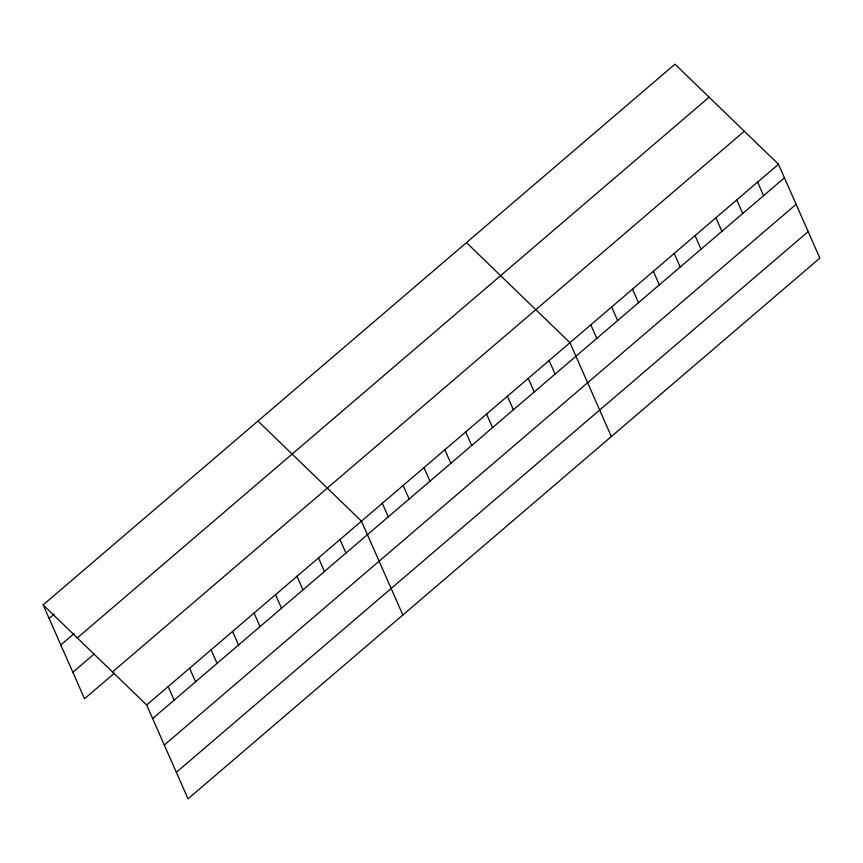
<?xml version="1.0" encoding="UTF-8"?>
<svg xmlns="http://www.w3.org/2000/svg" width="863" height="863" viewBox="0 0 863 863"><rect width="100%" height="100%" fill="white"/><g stroke="black" fill="none" stroke-linecap="round" stroke-linejoin="round"><path stroke-width="1.29" d="M43.15 604.898L674.963 64.175L778.458 164.25L819.85 258.102L188.037 798.825L146.645 704.985L43.15 604.898L84.542 698.75L114.207 673.356M49.126 618.458L54.25 614.078M60.82 644.952L74.11 633.571M77.303 637.93L709.116 97.195M72.859 672.255L94.337 653.863M112.492 671.953L744.305 131.23M146.645 704.985L778.458 164.25M152.622 718.545L784.435 177.81M164.304 745.039L796.128 204.304M176.343 772.331L808.167 231.608M466.462 242.611L569.958 342.697L611.349 436.538M257.972 421.047L361.457 521.133L402.848 614.985M757.606 182.093L763.593 195.664M736.754 199.946L742.741 213.506M715.912 217.789L721.889 231.349M695.06 235.631L701.036 249.191M674.208 253.474L680.195 267.034M653.356 271.316L659.343 284.876M632.514 289.159L638.491 302.719M611.662 307.001L617.638 320.561M590.81 324.855L596.786 338.415M549.105 360.54L555.092 374.1M528.264 378.382L534.24 391.942M507.412 396.225L513.388 409.785M486.559 414.067L492.536 427.627M465.707 431.91L471.694 445.47M444.855 449.752L450.842 463.323M424.013 467.606L429.99 481.166M403.161 485.448L409.138 499.008M382.309 503.291L388.296 516.851M339.979 539.515L345.955 553.075M318.501 557.908L324.477 571.468M297.012 576.29L302.999 589.85M275.534 594.672L281.511 608.232M254.056 613.054L260.033 626.614M232.568 631.446L238.555 645.006M211.09 649.828L217.066 663.388M189.601 668.21L195.588 681.77M168.123 686.592L174.11 700.152"/></g></svg>
